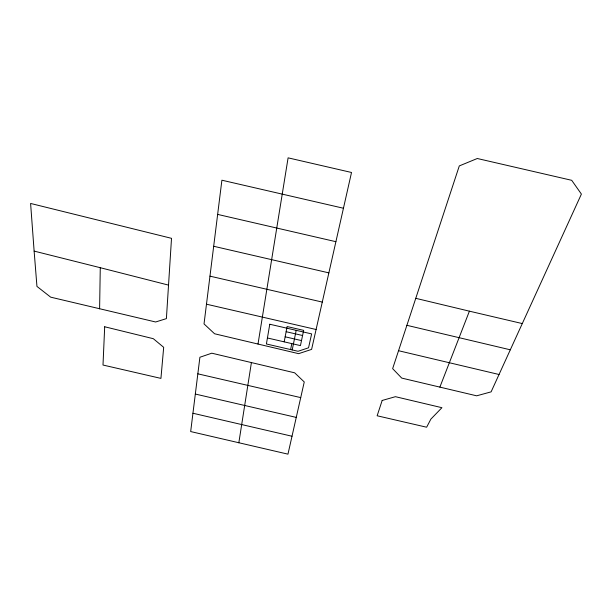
<?xml version="1.0" encoding="UTF-8"?>
<svg xmlns="http://www.w3.org/2000/svg" width="612" height="612" viewBox="0 0 612 612"><rect width="100%" height="100%" fill="white"/><g stroke="black" fill="none" stroke-linecap="round" stroke-linejoin="round"><path stroke-width="0.92" d="M99.603 308.861L100.269 267.704L34.127 251.096L30.6 203.452L171.513 238.328L166.395 318.623L155.647 321.988L50.689 297.164L36.95 286.408L34.127 251.096M192.941 413.245L190.676 431.559L287.969 454.158L304.256 381.949L294.663 372.823L211.798 353.193L199.902 357.247L192.941 413.245L292.023 436.249M238.825 442.82L251.41 362.564M258.004 344.043L288.099 157.842L351.517 172.477L311.607 349.383L298.618 353.667L214.575 333.769L204.025 323.909L221.896 180.211L343.439 208.241M284.19 341.848L287.12 326.548L303.659 330.365L300.446 345.604L267.429 337.977M290.608 349.567L291.802 343.607M292.222 349.934L296.193 330.335M398.542 350.714L459.298 165.921L477.291 158.508L571.707 180.31L581.4 194.088L491.107 391.864L476.649 395.819L401.724 378.086L392.636 368.638L398.542 350.714L499.04 374.498M522.273 323.564L469.404 311.171L439.875 387.121M217.65 214.407L335.889 241.686M213.687 246.269L328.866 272.868M322.287 302.083L209.97 276.15M206.473 304.195L316.113 329.501M286.133 331.712L302.573 335.506M285.154 336.807L301.502 340.586M197.829 373.825L300.722 397.609M195.327 394.044L296.254 417.407M510.316 349.812L406.873 325.309M415.755 298.319L469.404 311.171M100.269 267.704L168.239 285.039M104.69 326.762L103 365.035L160.933 378.392L163.687 347.318L153.314 338.696L104.69 326.762M269.777 324.238L266.404 343.975L298.044 351.28L308.547 347.8L311.623 333.9L269.777 324.238M382.163 400.462L377.145 415.778L426.633 427.214L430.879 419.113L441.925 407.691L395.428 396.683L382.163 400.462"/></g></svg>
